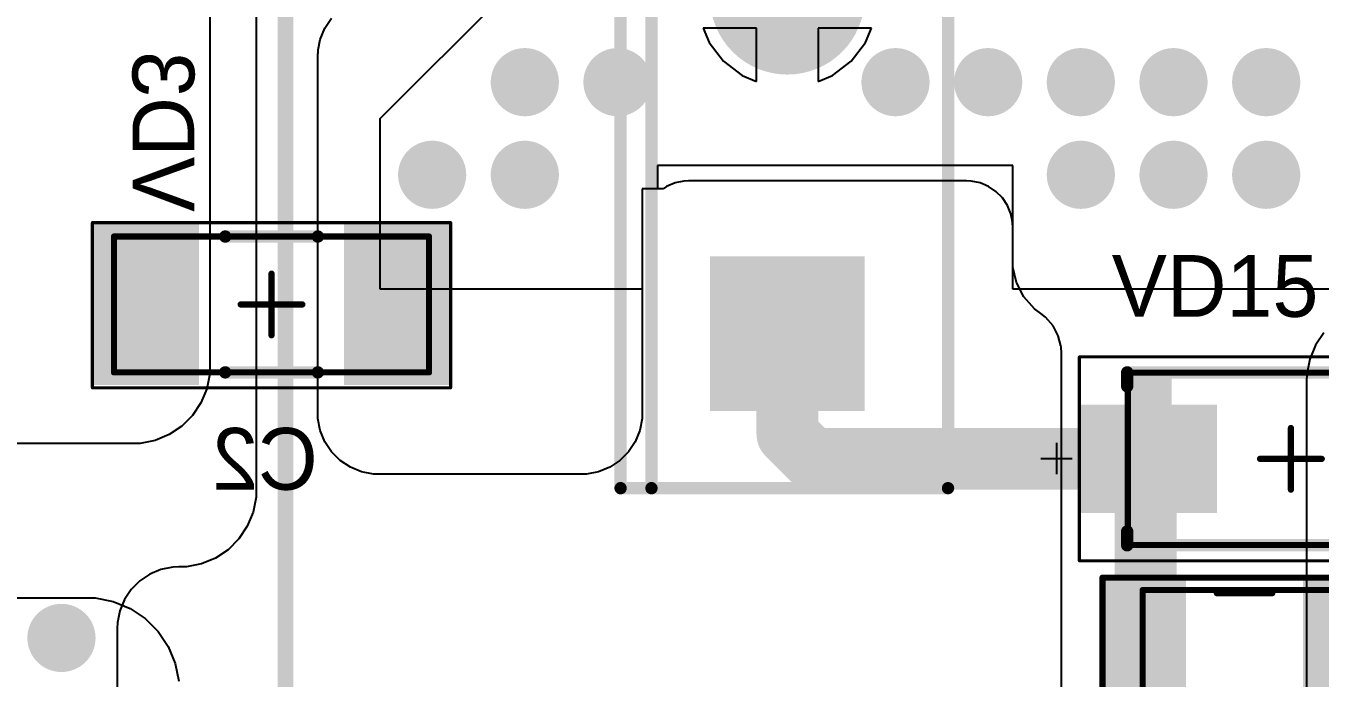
# Model space of a CAD drawing. Header units: millimetres. Extents: x 25 to 183, y 185 to 406.
# Drawn here: x 114.92 to 135.87, y 267.85 to 278.41 of the extents above; entities that cross this region are included whole.
import ezdxf

# ---------------------------------------------------------------- set-up
doc = ezdxf.new("R2010")
doc.units = ezdxf.units.MM
for name, color, linetype in [('BottomLayer', 5, 'Continuous'), ('BottomOverlay', 54, 'Continuous'), ('BottomPaste', 16, 'Continuous'), ('BottomSolder', 6, 'Continuous'), ('Mechanical13', 56, 'Continuous'), ('Mechanical15', 56, 'Continuous'), ('MultiLayer', 9, 'Continuous'), ('PadHoleLayer', 156, 'Continuous'), ('TopLayer', 1, 'Continuous'), ('TopOverlay', 2, 'Continuous'), ('TopPaste', 8, 'Continuous'), ('TopSolder', 216, 'Continuous'), ('ViaHoleLayer', 16, 'Continuous')]:
    doc.layers.add(name, color=color, linetype=linetype)

# ---------------------------------------------------------------- blocks, each defined once
blk = doc.blocks.new('TO_247AC_3PINS_1853')
at = {"layer": 'BottomLayer', "const_width": 1.15}
for points in [[(-0.575, 0, 1), (0.575, 0, 1)], [(4.875, 0, 1), (6.025, 0, 1)]]:
    blk.add_lwpolyline(points, format="xyb", close=True, dxfattribs=at)
at = {"layer": 'BottomLayer'}
blk.add_solid([(-6.6, -1.15), (-4.3, -1.15), (-6.6, 1.15), (-4.3, 1.15)], dxfattribs=at)
at = {"layer": 'BottomSolder', "const_width": 1.252}
for points in [[(-0.626, 0, 1), (0.626, 0, 1)], [(4.824, 0, 1), (6.076, 0, 1)]]:
    blk.add_lwpolyline(points, format="xyb", close=True, dxfattribs=at)
at = {"layer": 'BottomSolder'}
blk.add_solid([(-6.702, -1.252), (-4.198, -1.252), (-6.702, 1.252), (-4.198, 1.252)], dxfattribs=at)
at = {"layer": 'MultiLayer', "const_width": 1.15}
for points in [[(-0.575, 0, 1), (0.575, 0, 1)], [(4.875, 0, 1), (6.025, 0, 1)]]:
    blk.add_lwpolyline(points, format="xyb", close=True, dxfattribs=at)
at = {"layer": 'MultiLayer'}
blk.add_solid([(-6.6, -1.15), (-4.3, -1.15), (-6.6, 1.15), (-4.3, 1.15)], dxfattribs=at)
at = {"layer": 'PadHoleLayer', "const_width": 0.75}
for points in [[(-5.825, 0, 1), (-5.075, 0, 1)], [(-0.375, 0, 1), (0.375, 0, 1)], [(5.075, 0, 1), (5.825, 0, 1)]]:
    blk.add_lwpolyline(points, format="xyb", close=True, dxfattribs=at)
at = {"layer": 'TopLayer', "const_width": 1.15}
for points in [[(-0.575, 0, 1), (0.575, 0, 1)], [(4.875, 0, 1), (6.025, 0, 1)]]:
    blk.add_lwpolyline(points, format="xyb", close=True, dxfattribs=at)
at = {"layer": 'TopLayer'}
blk.add_solid([(-6.6, -1.15), (-4.3, -1.15), (-6.6, 1.15), (-4.3, 1.15)], dxfattribs=at)
at = {"layer": 'TopOverlay'}
for p, q in [((3.075, 5.942), (3.075, 4.942)), ((4.575, 4.942), (4.575, 5.942)), ((3.825, 4.942), (3.825, 5.442)), ((3.075, 4.942), (4.575, 4.942)), ((3.325, 0.492), (3.075, 0.242)), ((4.575, 0.242), (4.325, 0.492)), ((3.075, 0.242), (3.075, -0.258)), ((4.575, -0.258), (4.575, 0.242)), ((3.075, -0.258), (3.325, -0.508)), ((4.325, -0.508), (4.575, -0.258)), ((3.325, -0.508), (4.325, -0.508)), ((3.325, -4.45), (3.075, -4.7)), ((4.325, -4.45), (3.825, -4.45)), ((3.825, -4.45), (3.825, -4.95)), ((4.575, -4.7), (4.325, -4.45)), ((3.075, -4.7), (3.075, -5.2)), ((4.575, -5.2), (4.575, -4.7)), ((3.075, -5.2), (3.325, -5.45)), ((4.325, -5.45), (4.575, -5.2)), ((3.325, -5.45), (4.325, -5.45))]:
    blk.add_line(p, q, dxfattribs=at)
at = {"layer": 'TopOverlay', "const_width": 0.2}
for points in [[(-7.95, 2.7), (-7.95, -2.6)], [(-7.95, 2.7), (7.95, 2.7)], [(7.95, 2.7), (7.95, -2.6)], [(-7.95, 2.2), (7.95, 2.2)], [(-7.95, -2.6), (7.95, -2.6)]]:
    blk.add_lwpolyline(points, dxfattribs=at)
at = {"layer": 'TopOverlay', "const_width": 0.1}
for points in [[(-8, 2.7, 1), (-7.9, 2.7, 1)], [(-8, 2.7, 1), (-7.9, 2.7, 1)], [(7.9, 2.7, 1), (8, 2.7, 1)], [(7.9, 2.7, 1), (8, 2.7, 1)], [(-8, 2.2, 1), (-7.9, 2.2, 1)], [(7.9, 2.2, 1), (8, 2.2, 1)], [(-8, -2.6, 1), (-7.9, -2.6, 1)], [(-8, -2.6, 1), (-7.9, -2.6, 1)], [(7.9, -2.6, 1), (8, -2.6, 1)], [(7.9, -2.6, 1), (8, -2.6, 1)]]:
    blk.add_lwpolyline(points, format="xyb", close=True, dxfattribs=at)
at = {"layer": 'TopSolder', "const_width": 1.252}
for points in [[(-0.626, 0, 1), (0.626, 0, 1)], [(4.824, 0, 1), (6.076, 0, 1)]]:
    blk.add_lwpolyline(points, format="xyb", close=True, dxfattribs=at)
at = {"layer": 'TopSolder'}
blk.add_solid([(-6.702, -1.252), (-4.198, -1.252), (-6.702, 1.252), (-4.198, 1.252)], dxfattribs=at)
blk = doc.blocks.new('HEAT_SINK_C40_058_VE_1863')
at = {"layer": 'TopOverlay', "const_width": 0.254}
blk.add_lwpolyline([(-2.625, -56), (-2.625, 2)], dxfattribs=at)
blk = doc.blocks.new('SMD_C_1808_B_1880')
at = {"layer": 'BottomLayer'}
for points in [[(-2.775, 1.2), (-2.775, -1.2), (-1.275, 1.2), (-1.275, -1.2)], [(1.275, 1.2), (1.275, -1.2), (2.775, 1.2), (2.775, -1.2)]]:
    blk.add_solid(points, dxfattribs=at)
at = {"layer": 'BottomOverlay', "const_width": 0.2}
for points in [[(-0.75, 1.1), (0.75, 1.1)], [(-0.75, -1.1), (0.75, -1.1)]]:
    blk.add_lwpolyline(points, dxfattribs=at)
at = {"layer": 'BottomOverlay', "const_width": 0.1}
for points in [[(-0.8, 1.1, 1), (-0.7, 1.1, 1)], [(0.7, 1.1, 1), (0.8, 1.1, 1)], [(-0.8, -1.1, 1), (-0.7, -1.1, 1)], [(0.7, -1.1, 1), (0.8, -1.1, 1)]]:
    blk.add_lwpolyline(points, format="xyb", close=True, dxfattribs=at)
at = {"layer": 'BottomPaste'}
for points in [[(-2.775, 1.2), (-2.775, -1.2), (-1.275, 1.2), (-1.275, -1.2)], [(1.275, 1.2), (1.275, -1.2), (2.775, 1.2), (2.775, -1.2)]]:
    blk.add_solid(points, dxfattribs=at)
at = {"layer": 'BottomSolder'}
for points in [[(-2.877, 1.302), (-2.877, -1.302), (-1.173, 1.302), (-1.173, -1.302)], [(1.173, 1.302), (1.173, -1.302), (2.877, 1.302), (2.877, -1.302)]]:
    blk.add_solid(points, dxfattribs=at)
at = {"layer": 'Mechanical13', "const_width": 0.1}
for points in [[(-2.55, -1.1), (-2.55, 1.1)], [(-2.55, 1.1), (2.55, 1.1)], [(2.55, -1.1), (2.55, 1.1)], [(-2.55, -1.1), (2.55, -1.1)]]:
    blk.add_lwpolyline(points, dxfattribs=at)
at = {"layer": 'Mechanical13', "const_width": 0.05}
for points in [[(-2.575, 1.1, 1), (-2.525, 1.1, 1)], [(-2.575, 1.1, 1), (-2.525, 1.1, 1)], [(2.525, 1.1, 1), (2.575, 1.1, 1)], [(2.525, 1.1, 1), (2.575, 1.1, 1)], [(-2.575, -1.1, 1), (-2.525, -1.1, 1)], [(-2.575, -1.1, 1), (-2.525, -1.1, 1)], [(2.525, -1.1, 1), (2.575, -1.1, 1)], [(2.525, -1.1, 1), (2.575, -1.1, 1)]]:
    blk.add_lwpolyline(points, format="xyb", close=True, dxfattribs=at)
at = {"layer": 'Mechanical15'}
for points, const_width in [([(-2.9, -1.35), (-2.9, 1.325)], 0.05), ([(-2.9, 1.325), (2.9, 1.325)], 0.05), ([(2.9, -1.35), (2.9, 1.325)], 0.05), ([(0, -0.5), (0, 0.5)], 0.1), ([(-0.5, 0), (0.5, 0)], 0.1), ([(-2.9, -1.35), (2.9, -1.35)], 0.05)]:
    blk.add_lwpolyline(points, dxfattribs=dict(at, const_width=const_width))
for points, const_width in [([(-2.912, 1.325, 1), (-2.887, 1.325, 1)], 0.025), ([(-2.912, 1.325, 1), (-2.887, 1.325, 1)], 0.025), ([(2.887, 1.325, 1), (2.912, 1.325, 1)], 0.025), ([(2.887, 1.325, 1), (2.912, 1.325, 1)], 0.025), ([(-0.025, 0.5, 1), (0.025, 0.5, 1)], 0.05), ([(-0.525, 0, 1), (-0.475, 0, 1)], 0.05), ([(0.475, 0, 1), (0.525, 0, 1)], 0.05), ([(-0.025, -0.5, 1), (0.025, -0.5, 1)], 0.05), ([(-2.912, -1.35, 1), (-2.887, -1.35, 1)], 0.025), ([(-2.912, -1.35, 1), (-2.887, -1.35, 1)], 0.025), ([(2.887, -1.35, 1), (2.912, -1.35, 1)], 0.025), ([(2.887, -1.35, 1), (2.912, -1.35, 1)], 0.025)]:
    blk.add_lwpolyline(points, format="xyb", close=True, dxfattribs=dict(at, const_width=const_width))
blk = doc.blocks.new('SMD_R_1206_1928')
at = {"layer": 'Mechanical13', "const_width": 0.1}
for points in [[(-1.65, 0.875), (-1.65, -0.875)], [(1.65, 0.875), (-1.65, 0.875)], [(1.65, 0.875), (1.65, -0.875)], [(1.65, -0.875), (-1.65, -0.875)]]:
    blk.add_lwpolyline(points, dxfattribs=at)
at = {"layer": 'Mechanical13', "const_width": 0.05}
for points in [[(-1.675, 0.875, 1), (-1.625, 0.875, 1)], [(-1.675, 0.875, 1), (-1.625, 0.875, 1)], [(1.625, 0.875, 1), (1.675, 0.875, 1)], [(1.625, 0.875, 1), (1.675, 0.875, 1)], [(-1.675, -0.875, 1), (-1.625, -0.875, 1)], [(-1.675, -0.875, 1), (-1.625, -0.875, 1)], [(1.625, -0.875, 1), (1.675, -0.875, 1)], [(1.625, -0.875, 1), (1.675, -0.875, 1)]]:
    blk.add_lwpolyline(points, format="xyb", close=True, dxfattribs=at)
at = {"layer": 'Mechanical15', "const_width": 0.05}
for points in [[(-2.325, 1.075), (-2.325, -1.075)], [(2.3, 1.075), (-2.325, 1.075)], [(2.3, 1.075), (2.3, -1.075)], [(2.3, -1.075), (-2.325, -1.075)]]:
    blk.add_lwpolyline(points, dxfattribs=at)
at = {"layer": 'Mechanical15', "const_width": 0.025}
for points in [[(-2.337, 1.075, 1), (-2.312, 1.075, 1)], [(-2.337, 1.075, 1), (-2.312, 1.075, 1)], [(2.288, 1.075, 1), (2.312, 1.075, 1)], [(2.288, 1.075, 1), (2.312, 1.075, 1)], [(-2.337, -1.075, 1), (-2.312, -1.075, 1)], [(-2.337, -1.075, 1), (-2.312, -1.075, 1)], [(2.288, -1.075, 1), (2.312, -1.075, 1)], [(2.288, -1.075, 1), (2.312, -1.075, 1)]]:
    blk.add_lwpolyline(points, format="xyb", close=True, dxfattribs=at)
at = {"layer": 'TopLayer'}
for points in [[(-1.05, -0.925), (-1.05, 0.925), (-2.15, -0.925), (-2.15, 0.925)], [(2.15, -0.925), (2.15, 0.925), (1.05, -0.925), (1.05, 0.925)]]:
    blk.add_solid(points, dxfattribs=at)
at = {"layer": 'TopOverlay', "const_width": 0.1}
for points in [[(-2.3, 1.075), (-2.3, -1.075)], [(2.3, 1.075), (-2.3, 1.075)], [(2.3, 1.075), (2.3, -1.075)], [(0.45, 0.825), (-0.45, 0.825)], [(0.45, -0.825), (-0.45, -0.825)], [(2.3, -1.075), (-2.3, -1.075)]]:
    blk.add_lwpolyline(points, dxfattribs=at)
at = {"layer": 'TopOverlay', "const_width": 0.05}
for points in [[(-2.325, 1.075, 1), (-2.275, 1.075, 1)], [(-2.325, 1.075, 1), (-2.275, 1.075, 1)], [(2.275, 1.075, 1), (2.325, 1.075, 1)], [(2.275, 1.075, 1), (2.325, 1.075, 1)], [(-0.475, 0.825, 1), (-0.425, 0.825, 1)], [(0.425, 0.825, 1), (0.475, 0.825, 1)], [(-0.475, -0.825, 1), (-0.425, -0.825, 1)], [(0.425, -0.825, 1), (0.475, -0.825, 1)], [(-2.325, -1.075, 1), (-2.275, -1.075, 1)], [(-2.325, -1.075, 1), (-2.275, -1.075, 1)], [(2.275, -1.075, 1), (2.325, -1.075, 1)], [(2.275, -1.075, 1), (2.325, -1.075, 1)]]:
    blk.add_lwpolyline(points, format="xyb", close=True, dxfattribs=at)
at = {"layer": 'TopPaste'}
for points in [[(-1.05, -0.925), (-1.05, 0.925), (-2.15, -0.925), (-2.15, 0.925)], [(2.15, -0.925), (2.15, 0.925), (1.05, -0.925), (1.05, 0.925)]]:
    blk.add_solid(points, dxfattribs=at)
at = {"layer": 'TopSolder'}
for points in [[(-0.948, -1.027), (-0.948, 1.027), (-2.252, -1.027), (-2.252, 1.027)], [(2.252, -1.027), (2.252, 1.027), (0.948, -1.027), (0.948, 1.027)]]:
    blk.add_solid(points, dxfattribs=at)
blk = doc.blocks.new('DO_214AC_1939')
at = {"layer": 'Mechanical13'}
for points, const_width in [([(-2.64, 1.395), (2.64, 1.395)], 0.1), ([(-2.64, -1.395), (-2.64, 1.395)], 0.1), ([(1.65, -1.225), (1.65, 1.2)], 0.254), ([(1.65, 1.2), (2.175, 1.2)], 0.254), ([(2.175, -1.225), (2.175, 1.2)], 0.254), ([(2.64, -1.395), (2.64, 1.395)], 0.1), ([(1.65, -1.225), (2.175, -1.225)], 0.254), ([(-2.64, -1.395), (2.64, -1.395)], 0.1)]:
    blk.add_lwpolyline(points, dxfattribs=dict(at, const_width=const_width))
for points, const_width in [([(-2.665, 1.395, 1), (-2.615, 1.395, 1)], 0.05), ([(-2.665, 1.395, 1), (-2.615, 1.395, 1)], 0.05), ([(1.586, 1.2, 1), (1.713, 1.2, 1)], 0.127), ([(1.586, 1.2, 1), (1.713, 1.2, 1)], 0.127), ([(2.111, 1.2, 1), (2.238, 1.2, 1)], 0.127), ([(2.111, 1.2, 1), (2.238, 1.2, 1)], 0.127), ([(2.615, 1.395, 1), (2.665, 1.395, 1)], 0.05), ([(2.615, 1.395, 1), (2.665, 1.395, 1)], 0.05), ([(1.586, -1.225, 1), (1.713, -1.225, 1)], 0.127), ([(1.586, -1.225, 1), (1.713, -1.225, 1)], 0.127), ([(2.111, -1.225, 1), (2.238, -1.225, 1)], 0.127), ([(2.111, -1.225, 1), (2.238, -1.225, 1)], 0.127), ([(-2.665, -1.395, 1), (-2.615, -1.395, 1)], 0.05), ([(-2.665, -1.395, 1), (-2.615, -1.395, 1)], 0.05), ([(2.615, -1.395, 1), (2.665, -1.395, 1)], 0.05), ([(2.615, -1.395, 1), (2.665, -1.395, 1)], 0.05)]:
    blk.add_lwpolyline(points, format="xyb", close=True, dxfattribs=dict(at, const_width=const_width))
blk.add_solid([(-2.64, -1.395), (-1.93, -1.395), (-2.64, 1.395), (-1.93, 1.395)], dxfattribs=at)
at = {"layer": 'Mechanical15'}
for points, const_width in [([(-3.425, 1.65), (3.425, 1.65)], 0.05), ([(-3.425, -1.65), (-3.425, 1.65)], 0.05), ([(3.425, -1.65), (3.425, 1.65)], 0.05), ([(0, -0.5), (0, 0.5)], 0.1), ([(-0.5, 0), (0.5, 0)], 0.1), ([(-3.425, -1.65), (3.425, -1.65)], 0.05)]:
    blk.add_lwpolyline(points, dxfattribs=dict(at, const_width=const_width))
for points, const_width in [([(-3.437, 1.65, 1), (-3.413, 1.65, 1)], 0.025), ([(-3.437, 1.65, 1), (-3.413, 1.65, 1)], 0.025), ([(3.413, 1.65, 1), (3.437, 1.65, 1)], 0.025), ([(3.413, 1.65, 1), (3.437, 1.65, 1)], 0.025), ([(-0.025, 0.5, 1), (0.025, 0.5, 1)], 0.05), ([(-0.525, 0, 1), (-0.475, 0, 1)], 0.05), ([(0.475, 0, 1), (0.525, 0, 1)], 0.05), ([(-0.025, -0.5, 1), (0.025, -0.5, 1)], 0.05), ([(-3.437, -1.65, 1), (-3.413, -1.65, 1)], 0.025), ([(-3.437, -1.65, 1), (-3.413, -1.65, 1)], 0.025), ([(3.413, -1.65, 1), (3.437, -1.65, 1)], 0.025), ([(3.413, -1.65, 1), (3.437, -1.65, 1)], 0.025)]:
    blk.add_lwpolyline(points, format="xyb", close=True, dxfattribs=dict(at, const_width=const_width))
at = {"layer": 'TopLayer'}
for points in [[(-1.3, -0.775), (-1.3, 0.775), (-3.3, -0.775), (-3.3, 0.775)], [(3.3, -0.775), (3.3, 0.775), (1.3, -0.775), (1.3, 0.775)]]:
    blk.add_solid(points, dxfattribs=at)
at = {"layer": 'TopOverlay'}
for p, q in [((-3.796, 0.26), (-3.796, -0.248)), ((-4.05, 0.006), (-3.542, 0.006))]:
    blk.add_line(p, q, dxfattribs=at)
for points, const_width in [([(-2.65, 1.175), (-2.65, 1.4)], 0.2), ([(-2.65, 1.4), (2.65, 1.4)], 0.2), ([(2.65, 1.175), (2.65, 1.4)], 0.2), ([(3.675, -1.25), (3.675, 1.25)], 0.254), ([(-2.65, -1.4), (-2.65, -1.175)], 0.2), ([(2.65, -1.4), (2.65, -1.175)], 0.2), ([(-2.65, -1.4), (2.65, -1.4)], 0.2)]:
    blk.add_lwpolyline(points, dxfattribs=dict(at, const_width=const_width))
for points, const_width in [([(-2.7, 1.4, 1), (-2.6, 1.4, 1)], 0.1), ([(-2.7, 1.4, 1), (-2.6, 1.4, 1)], 0.1), ([(2.6, 1.4, 1), (2.7, 1.4, 1)], 0.1), ([(2.6, 1.4, 1), (2.7, 1.4, 1)], 0.1), ([(-2.7, 1.175, 1), (-2.6, 1.175, 1)], 0.1), ([(2.6, 1.175, 1), (2.7, 1.175, 1)], 0.1), ([(3.611, 1.25, 1), (3.738, 1.25, 1)], 0.127), ([(-2.7, -1.175, 1), (-2.6, -1.175, 1)], 0.1), ([(2.6, -1.175, 1), (2.7, -1.175, 1)], 0.1), ([(3.611, -1.25, 1), (3.738, -1.25, 1)], 0.127), ([(-2.7, -1.4, 1), (-2.6, -1.4, 1)], 0.1), ([(-2.7, -1.4, 1), (-2.6, -1.4, 1)], 0.1), ([(2.6, -1.4, 1), (2.7, -1.4, 1)], 0.1), ([(2.6, -1.4, 1), (2.7, -1.4, 1)], 0.1)]:
    blk.add_lwpolyline(points, format="xyb", close=True, dxfattribs=dict(at, const_width=const_width))
at = {"layer": 'TopPaste'}
for points in [[(-1.3, -0.775), (-1.3, 0.775), (-3.3, -0.775), (-3.3, 0.775)], [(3.3, -0.775), (3.3, 0.775), (1.3, -0.775), (1.3, 0.775)]]:
    blk.add_solid(points, dxfattribs=at)
at = {"layer": 'TopSolder'}
for points in [[(-1.198, -0.877), (-1.198, 0.877), (-3.402, -0.877), (-3.402, 0.877)], [(3.402, -0.877), (3.402, 0.877), (1.198, -0.877), (1.198, 0.877)]]:
    blk.add_solid(points, dxfattribs=at)

msp = doc.modelspace()

# ---------------------------------------------------------------- linework, layer by layer
at = {"layer": 'BottomLayer'}
for p, q in [((117.9, 279.15), (117.9, 272.9)), ((119.764, 278.374), (119.873, 278.537)), ((119.688, 278.192), (119.764, 278.374)), ((119.65, 277.9), (119.655, 278.025)), ((119.655, 278.025), (119.688, 278.192)), ((119.65, 276.4), (119.65, 277.9)), ((119.65, 277.9), (119.65, 277.9)), ((119.65, 272.15), (119.65, 276.4)), ((125.576, 275.896), (125.432, 275.868)), ((125.65, 275.9), (125.576, 275.896)), ((130.15, 275.9), (125.65, 275.9)), ((125.65, 275.9), (125.65, 275.9)), ((130.224, 275.896), (130.15, 275.9)), ((130.368, 275.868), (130.224, 275.896)), ((125.242, 275.775), (124.9, 275.775)), ((124.9, 275.775), (124.9, 272.15)), ((125.296, 275.811), (125.242, 275.775)), ((125.432, 275.868), (125.296, 275.811)), ((130.504, 275.811), (130.368, 275.868)), ((130.626, 275.73), (130.504, 275.811)), ((130.73, 275.626), (130.626, 275.73)), ((130.811, 275.504), (130.73, 275.626)), ((130.868, 275.368), (130.811, 275.504)), ((130.888, 275.267), (130.868, 275.368)), ((130.896, 275.223), (130.888, 275.267)), ((130.9, 275.15), (130.896, 275.223)), ((130.9, 274.634), (130.9, 275.15)), ((130.9, 275.15), (130.9, 275.15)), ((130.9, 275.15), (130.9, 275.15)), ((130.9, 275.15), (130.9, 275.15)), ((130.9, 274.505), (130.9, 274.634)), ((130.961, 274.254), (130.9, 274.505)), ((131.079, 274.025), (130.961, 274.254)), ((131.249, 273.83), (131.079, 274.025)), ((131.354, 273.755), (131.249, 273.83)), ((131.427, 273.697), (131.354, 273.755)), ((131.55, 273.556), (131.427, 273.697)), ((131.635, 273.39), (131.55, 273.556)), ((131.674, 273.232), (131.635, 273.39)), ((135.934, 273.443), (135.798, 273.239)), ((131.68, 273.208), (131.674, 273.232)), ((131.685, 273.115), (131.68, 273.208)), ((135.798, 273.239), (135.704, 273.013)), ((131.685, 261.615), (131.685, 273.115)), ((131.685, 273.115), (131.685, 273.115)), ((131.685, 273.115), (131.685, 273.115)), ((131.685, 273.115), (131.685, 273.115)), ((135.704, 273.013), (135.656, 272.773)), ((117.9, 272.777), (117.852, 272.535)), ((117.9, 272.9), (117.9, 272.9)), ((117.9, 272.9), (117.9, 272.777)), ((135.656, 272.773), (135.65, 272.65)), ((135.65, 272.65), (135.65, 261.65)), ((117.852, 272.535), (117.758, 272.308)), ((117.758, 272.308), (117.621, 272.103)), ((119.65, 272.051), (119.65, 272.15)), ((124.9, 272.15), (124.9, 272.15)), ((124.9, 272.15), (124.9, 272.052)), ((117.447, 271.929), (117.242, 271.792)), ((117.621, 272.103), (117.447, 271.929)), ((119.688, 271.858), (119.65, 272.051)), ((124.9, 272.052), (124.862, 271.858)), ((117.242, 271.792), (117.015, 271.698)), ((119.764, 271.676), (119.688, 271.858)), ((124.862, 271.858), (124.786, 271.676)), ((116.773, 271.65), (114.027, 271.65)), ((117.015, 271.698), (116.773, 271.65)), ((119.873, 271.513), (119.764, 271.676)), ((120.013, 271.373), (119.873, 271.513)), ((124.677, 271.513), (124.537, 271.373)), ((124.786, 271.676), (124.677, 271.513)), ((120.176, 271.264), (120.013, 271.373)), ((124.537, 271.373), (124.374, 271.264)), ((120.358, 271.188), (120.176, 271.264)), ((120.552, 271.15), (120.358, 271.188)), ((120.65, 271.15), (120.552, 271.15)), ((123.15, 271.15), (120.65, 271.15)), ((120.65, 271.15), (120.65, 271.15)), ((123.998, 271.15), (123.15, 271.15)), ((124.192, 271.188), (123.998, 271.15)), ((124.374, 271.264), (124.192, 271.188)), ((113.65, 269.15), (115.9, 269.15)), ((115.9, 269.15), (116.048, 269.15)), ((116.048, 269.15), (116.338, 269.092)), ((116.338, 269.092), (116.611, 268.979)), ((116.611, 268.979), (116.856, 268.815)), ((116.856, 268.815), (117.065, 268.606)), ((117.065, 268.606), (117.229, 268.36)), ((117.229, 268.36), (117.342, 268.088)), ((117.342, 268.088), (117.4, 267.798))]:
    msp.add_line(p, q, dxfattribs=at)
at = {"layer": 'BottomLayer', "const_width": 0.45}
for points in [[(122.775, 277.5, 1), (123.225, 277.5, 1)], [(124.275, 277.5, 1), (124.725, 277.5, 1)], [(128.775, 277.5, 1), (129.225, 277.5, 1)], [(130.275, 277.5, 1), (130.725, 277.5, 1)], [(131.775, 277.5, 1), (132.225, 277.5, 1)], [(133.275, 277.5, 1), (133.725, 277.5, 1)], [(134.775, 277.5, 1), (135.225, 277.5, 1)], [(121.275, 276, 1), (121.725, 276, 1)], [(122.775, 276, 1), (123.225, 276, 1)], [(131.775, 276, 1), (132.225, 276, 1)], [(133.275, 276, 1), (133.725, 276, 1)], [(134.775, 276, 1), (135.225, 276, 1)], [(115.275, 268.5, 1), (115.725, 268.5, 1)]]:
    msp.add_lwpolyline(points, format="xyb", close=True, dxfattribs=at)
at = {"layer": 'BottomSolder', "const_width": 0.552}
for points in [[(122.724, 277.5, 1), (123.276, 277.5, 1)], [(124.224, 277.5, 1), (124.776, 277.5, 1)], [(128.724, 277.5, 1), (129.276, 277.5, 1)], [(130.224, 277.5, 1), (130.776, 277.5, 1)], [(131.724, 277.5, 1), (132.276, 277.5, 1)], [(133.224, 277.5, 1), (133.776, 277.5, 1)], [(134.724, 277.5, 1), (135.276, 277.5, 1)], [(121.224, 276, 1), (121.776, 276, 1)], [(122.724, 276, 1), (123.276, 276, 1)], [(131.724, 276, 1), (132.276, 276, 1)], [(133.224, 276, 1), (133.776, 276, 1)], [(134.724, 276, 1), (135.276, 276, 1)], [(115.224, 268.5, 1), (115.776, 268.5, 1)]]:
    msp.add_lwpolyline(points, format="xyb", close=True, dxfattribs=at)
at = {"layer": 'MultiLayer', "const_width": 0.45}
for points in [[(122.775, 277.5, 1), (123.225, 277.5, 1)], [(124.275, 277.5, 1), (124.725, 277.5, 1)], [(128.775, 277.5, 1), (129.225, 277.5, 1)], [(130.275, 277.5, 1), (130.725, 277.5, 1)], [(131.775, 277.5, 1), (132.225, 277.5, 1)], [(133.275, 277.5, 1), (133.725, 277.5, 1)], [(134.775, 277.5, 1), (135.225, 277.5, 1)], [(121.275, 276, 1), (121.725, 276, 1)], [(122.775, 276, 1), (123.225, 276, 1)], [(131.775, 276, 1), (132.225, 276, 1)], [(133.275, 276, 1), (133.725, 276, 1)], [(134.775, 276, 1), (135.225, 276, 1)], [(115.275, 268.5, 1), (115.725, 268.5, 1)]]:
    msp.add_lwpolyline(points, format="xyb", close=True, dxfattribs=at)
at = {"layer": 'TopLayer'}
for p, q in [((118.65, 284.65), (118.65, 270.9)), ((120.66, 276.91), (124.4, 280.65)), ((126.75, 278.375), (125.888, 278.375)), ((125.888, 278.375), (125.983, 278.144)), ((126.75, 277.513), (126.75, 278.375)), ((128.612, 278.375), (127.75, 278.375)), ((127.75, 278.375), (127.75, 277.513)), ((128.517, 278.144), (128.612, 278.375)), ((125.983, 278.144), (126.216, 277.841)), ((128.284, 277.841), (128.517, 278.144)), ((126.216, 277.841), (126.519, 277.608)), ((127.981, 277.608), (128.284, 277.841)), ((126.519, 277.608), (126.75, 277.513)), ((127.75, 277.513), (127.981, 277.608)), ((120.66, 274.15), (120.66, 276.91)), ((130.9, 276.15), (125.15, 276.15)), ((125.15, 276.15), (125.15, 275.775)), ((130.9, 274.15), (130.9, 276.15)), ((125.15, 275.775), (124.9, 275.775)), ((124.9, 275.775), (124.9, 274.15)), ((124.9, 274.15), (120.66, 274.15)), ((138.65, 274.15), (130.9, 274.15)), ((118.65, 270.9), (118.65, 270.9)), ((118.65, 270.9), (118.65, 270.777)), ((118.65, 270.777), (118.602, 270.535)), ((118.602, 270.535), (118.508, 270.308)), ((118.508, 270.308), (118.371, 270.103)), ((118.371, 270.103), (118.197, 269.929)), ((118.197, 269.929), (117.992, 269.792)), ((117.302, 269.645), (117.11, 269.607)), ((117.4, 269.65), (117.302, 269.645)), ((117.523, 269.65), (117.4, 269.65)), ((117.4, 269.65), (117.4, 269.65)), ((117.765, 269.698), (117.523, 269.65)), ((117.992, 269.792), (117.765, 269.698)), ((116.766, 269.423), (116.627, 269.284)), ((116.929, 269.532), (116.766, 269.423)), ((117.11, 269.607), (116.929, 269.532)), ((116.627, 269.284), (116.518, 269.121)), ((116.518, 269.121), (116.443, 268.94)), ((116.443, 268.94), (116.405, 268.748)), ((116.405, 268.748), (116.4, 268.65)), ((116.4, 268.65), (116.4, 265.9))]:
    msp.add_line(p, q, dxfattribs=at)
for points, const_width in [([(122.775, 277.5, 1), (123.225, 277.5, 1)], 0.45), ([(124.275, 277.5, 1), (124.725, 277.5, 1)], 0.45), ([(128.775, 277.5, 1), (129.225, 277.5, 1)], 0.45), ([(130.275, 277.5, 1), (130.725, 277.5, 1)], 0.45), ([(131.775, 277.5, 1), (132.225, 277.5, 1)], 0.45), ([(133.275, 277.5, 1), (133.725, 277.5, 1)], 0.45), ([(134.775, 277.5, 1), (135.225, 277.5, 1)], 0.45), ([(121.275, 276, 1), (121.725, 276, 1)], 0.45), ([(122.775, 276, 1), (123.225, 276, 1)], 0.45), ([(131.775, 276, 1), (132.225, 276, 1)], 0.45), ([(133.275, 276, 1), (133.725, 276, 1)], 0.45), ([(134.775, 276, 1), (135.225, 276, 1)], 0.45), ([(127, 273.425, 1), (127.5, 273.425, 1)], 0.5), ([(127, 271.8, 1), (127.5, 271.8, 1)], 0.5), ([(127, 271.8, 1), (127.5, 271.8, 1)], 0.5), ([(127.4, 271.4, 1), (127.9, 271.4, 1)], 0.5), ([(127.4, 271.4, 1), (127.9, 271.4, 1)], 0.5), ([(132.8, 271.35, 1), (133.3, 271.35, 1)], 0.5), ([(132.8, 271.35, 1), (133.3, 271.35, 1)], 0.5), ([(132.85, 271.4, 1), (133.35, 271.4, 1)], 0.5), ([(132.85, 271.4, 1), (133.35, 271.4, 1)], 0.5), ([(115.275, 268.5, 1), (115.725, 268.5, 1)], 0.45), ([(132.8, 268.4, 1), (133.3, 268.4, 1)], 0.5)]:
    msp.add_lwpolyline(points, format="xyb", close=True, dxfattribs=dict(at, const_width=const_width))
at = {"layer": 'TopLayer', "const_width": 1}
for points in [[(127.25, 271.8), (127.25, 273.425)], [(127.25, 271.8), (127.65, 271.4)], [(127.65, 271.4), (133.1, 271.4)], [(133.05, 271.35), (133.1, 271.4)], [(133.05, 268.4), (133.05, 271.35)]]:
    msp.add_lwpolyline(points, dxfattribs=at)
at = {"layer": 'TopSolder', "const_width": 0.552}
for points in [[(122.724, 277.5, 1), (123.276, 277.5, 1)], [(124.224, 277.5, 1), (124.776, 277.5, 1)], [(128.724, 277.5, 1), (129.276, 277.5, 1)], [(130.224, 277.5, 1), (130.776, 277.5, 1)], [(131.724, 277.5, 1), (132.276, 277.5, 1)], [(133.224, 277.5, 1), (133.776, 277.5, 1)], [(134.724, 277.5, 1), (135.276, 277.5, 1)], [(121.224, 276, 1), (121.776, 276, 1)], [(122.724, 276, 1), (123.276, 276, 1)], [(131.724, 276, 1), (132.276, 276, 1)], [(133.224, 276, 1), (133.776, 276, 1)], [(134.724, 276, 1), (135.276, 276, 1)], [(115.224, 268.5, 1), (115.776, 268.5, 1)]]:
    msp.add_lwpolyline(points, format="xyb", close=True, dxfattribs=at)
at = {"layer": 'ViaHoleLayer', "const_width": 0.25}
for points in [[(122.875, 277.5, 1), (123.125, 277.5, 1)], [(124.375, 277.5, 1), (124.625, 277.5, 1)], [(128.875, 277.5, 1), (129.125, 277.5, 1)], [(130.375, 277.5, 1), (130.625, 277.5, 1)], [(131.875, 277.5, 1), (132.125, 277.5, 1)], [(133.375, 277.5, 1), (133.625, 277.5, 1)], [(134.875, 277.5, 1), (135.125, 277.5, 1)], [(121.375, 276, 1), (121.625, 276, 1)], [(122.875, 276, 1), (123.125, 276, 1)], [(131.875, 276, 1), (132.125, 276, 1)], [(133.375, 276, 1), (133.625, 276, 1)], [(134.875, 276, 1), (135.125, 276, 1)], [(115.375, 268.5, 1), (115.625, 268.5, 1)]]:
    msp.add_lwpolyline(points, format="xyb", close=True, dxfattribs=at)

# ---------------------------------------------------------------- block references
msp.add_blockref('HEAT_SINK_C40_058_VE_1863', (121.75, 315.9))
for name, p, rotation in [('TO_247AC_3PINS_1853', (127.25, 278.875), 90), ('SMD_C_1808_B_1880', (118.9, 273.9), 360), ('DO_214AC_1939', (135.4, 271.4), 360), ('SMD_R_1206_1928', (134.65, 268.4), 180)]:
    msp.add_blockref(name, p, dxfattribs=dict(rotation=rotation))

# ---------------------------------------------------------------- texts
at = {"layer": 'BottomOverlay', "text_generation_flag": 2}
msp.add_text('VD3', height=1, rotation=270, dxfattribs=at).set_placement((116.65, 275.4))
msp.add_text('C2', height=1, dxfattribs=at).set_placement((119.65, 270.9))
at = {"layer": 'TopOverlay'}
msp.add_text('VD15', height=1, dxfattribs=at).set_placement((132.5, 273.7))

doc.saveas('drawing.dxf')
